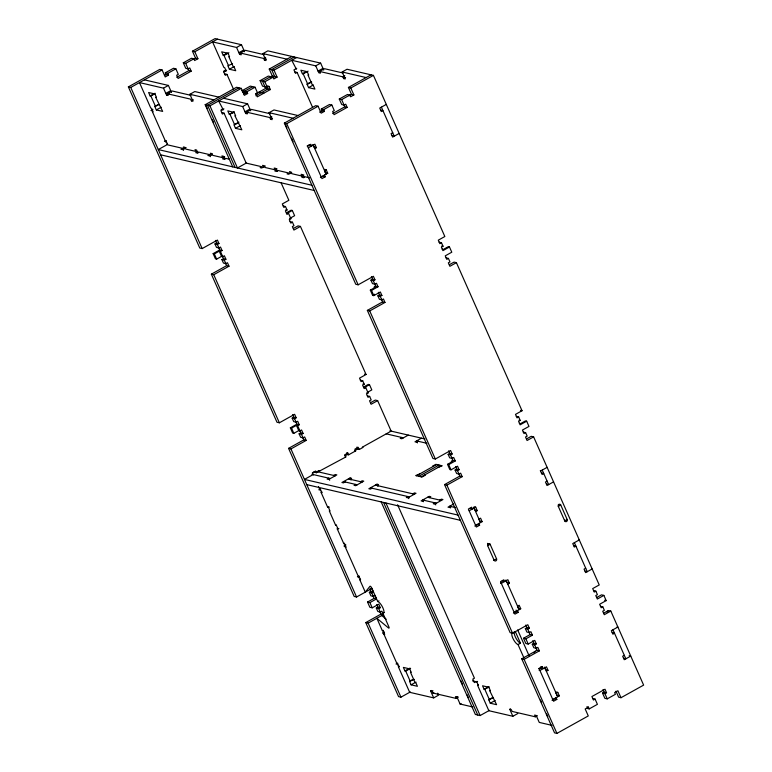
<?xml version="1.0" encoding="UTF-8"?>
<svg xmlns="http://www.w3.org/2000/svg" width="772" height="772" viewBox="0 0 772 772"><rect width="100%" height="100%" fill="white"/><g stroke="black" fill="none" stroke-linecap="round" stroke-linejoin="round"><path stroke-width="1.16" d="M370.193 589.412L371.535 587.733M534.031 652.89L535.372 651.221M607.101 612.196L608.442 610.517L610.816 611.067L643.626 685.111L620.997 697.714L618.623 697.164L615.969 691.191M410.357 691.934L400.948 697.174L398.574 696.624L365.764 622.579L368.138 623.129L383.404 614.628L381.86 611.144L380.229 612.051L377.846 611.501L376.302 608.018L378.685 608.568L380.316 607.661L378.772 604.177L372.229 607.825L369.856 607.265L367.54 602.044L369.913 602.594L376.456 598.947L374.912 595.463L373.281 596.38L370.898 595.83L369.354 592.336L371.737 592.896L373.368 591.979L371.824 588.496L356.558 596.997L354.184 596.447L288.564 448.368L290.938 448.928L306.204 440.416L304.66 436.933L303.029 437.849L300.655 437.299L299.111 433.816L301.485 434.366L303.116 433.449L301.572 429.965L299.941 430.882L298.754 430.602L293.842 433.333L292.656 433.063L290.34 427.833L291.526 428.113L296.438 425.372L297.625 425.652L299.256 424.745L297.712 421.261L296.081 422.168L293.707 421.618L292.163 418.135L294.537 418.685L296.168 417.777L294.624 414.294L279.358 422.795L276.984 422.245L211.364 274.166L213.738 274.716L229.004 266.215L227.46 262.731L225.829 263.638L223.455 263.088L221.911 259.604L224.285 260.154L225.916 259.247L224.372 255.764L222.741 256.671L221.554 256.391L216.642 259.131L215.456 258.852L213.14 253.621L214.326 253.901L219.238 251.17L220.425 251.44L222.056 250.533L220.512 247.05L218.881 247.957L216.507 247.407L214.963 243.923L217.337 244.473L218.968 243.566L217.424 240.082L202.158 248.584L199.784 248.034L128.374 86.889L159.727 69.422L162.11 69.982L165.198 76.949L168.47 75.125L167.698 73.379L165.314 72.829L166.086 74.575L168.47 75.125M192.45 51.203L194.824 51.753L197.912 58.72L195.538 58.17L192.45 51.203L215.079 38.6L241.472 44.728L244.56 51.695M128.374 86.889L130.748 87.439L162.11 69.982M194.824 51.753L217.453 39.15M165.314 72.829L173.497 68.274L175.871 68.824L178.313 74.344L176.682 75.251L178.1 78.445L191.186 71.159L189.767 67.965L188.136 68.872L185.753 68.322L183.311 62.812L191.495 58.257L193.869 58.807L194.64 60.544L197.912 58.72M167.698 73.379L175.871 68.824M183.311 62.812L185.685 63.362L193.869 58.807M164.455 75.482L166.086 74.575M193.077 59.541L195.538 58.17M176.73 77.335L188.812 70.609L191.186 71.159M153.136 111.805L151.592 108.321L150.801 108.128L139.481 82.585L163.49 88.162L168.402 85.431L171.49 92.399M224.092 70.609L226.206 71.101L224.662 67.618L223.87 67.434L212.541 41.881L236.56 47.459L241.472 44.728M157.739 104.818L154.786 106.459L156.33 109.942L162.67 111.409L155.703 97.291L156.494 97.475L154.95 93.991L148.61 92.515L150.154 95.998L155.066 93.267M232.575 63.758L227.856 65.755L229.4 69.239L235.74 70.715L234.196 67.232L233.405 67.048L228.773 56.597L229.564 56.781L228.02 53.297L221.68 51.821L223.224 55.304L227.151 53.123M150.154 95.998L154.873 94.001M223.224 55.304L224.015 55.487L228.927 52.757M165.806 93.383L170.718 90.652M238.876 52.689L243.788 49.958M163.49 88.162L166.578 95.13L168.161 95.496L167.389 93.759L172.301 91.019L190.877 95.332M236.56 47.459L239.648 54.436L241.231 54.802L240.459 53.056L245.371 50.325L263.947 54.638M166.578 95.13L169.522 93.489M239.648 54.436L241.617 53.336M154.786 106.459L159.505 104.452M150.945 110.521L152.914 109.421M223.774 71.835L226.582 70.271M156.33 109.942L161.242 107.202M229.4 69.239L234.312 66.508M167.389 93.759L190.616 99.154L191.388 100.891L192.971 101.257L189.883 94.29L194.795 91.559L218.814 97.137M240.459 53.056L263.686 58.45L264.458 60.197L266.041 60.563L262.953 53.596L267.865 50.855L320.641 63.121L323.729 70.088M233.472 89.118L226.958 74.401L225.318 75.318L223.513 71.439M263.686 58.45L265.645 57.36M191.388 100.891L193.357 99.8M264.458 60.197L266.417 59.097M232.71 166.858L205.178 104.731L236.531 87.265L241.279 88.365L244.367 95.332L247.638 93.518L246.866 91.771L242.119 90.671L242.89 92.408L247.638 93.518M269.245 69.046L274.002 70.146L277.09 77.113L272.333 76.013L269.245 69.046L291.874 56.443M238.905 87.815L207.552 105.281L235.084 167.418M294.248 56.993L271.619 69.596L274.707 76.563L273.076 77.47M205.178 104.731L209.926 105.832L241.279 88.365M274.002 70.146L296.631 57.543M242.119 90.671L250.302 86.117L255.049 87.217L257.491 92.736L255.86 93.644L257.269 96.838L270.364 89.552L268.945 86.358L267.363 85.991M268.945 86.358L267.305 87.265L262.557 86.165L260.116 80.645L268.289 76.09L273.047 77.19L273.819 78.937L277.09 77.113M252.676 86.667L244.492 91.221L245.264 92.958L243.634 93.875M270.663 76.64L262.49 81.195L264.931 86.715M270.702 76.92L272.333 76.013M246.866 91.771L255.049 87.217M260.116 80.645L264.864 81.755L273.047 77.19M164.426 141.382L166.057 140.475M223.948 108.881L220.879 110.599L222.423 114.082L224.054 113.166L246.191 163.104L237.467 167.968L209.926 105.832M296.747 68.332L293.949 69.895L295.493 73.379L297.123 72.471L312.515 107.211M255.542 94.049L265.607 88.442L270.364 89.552M255.831 95.767L267.981 89.002L267.044 86.869M221.197 109.373L223.301 109.865L218.65 100.968L242.669 106.555L247.58 103.815L250.668 110.782M296.371 69.171L291.719 60.274L315.738 65.852L320.641 63.121M238.683 122.844L233.964 124.842L235.508 128.326L241.848 129.802L234.881 115.684L235.672 115.868L234.128 112.384L227.788 110.907L229.332 114.391L234.244 111.66M310.962 81.957L307.034 84.148L308.578 87.632L314.908 89.108L313.364 85.624L312.573 85.431L307.941 74.981L308.732 75.164L307.188 71.68L300.858 70.213L302.402 73.697L306.33 71.506M229.332 114.391L234.051 112.394M302.402 73.697L303.193 73.88L308.105 71.149M244.985 111.776L249.896 109.045M318.054 71.082L322.957 68.351M242.669 106.555L245.757 113.523L247.339 113.889L246.567 112.143L251.479 109.412L270.055 113.725M315.738 65.852L318.826 72.819L320.409 73.186L319.637 71.449L324.539 68.718L343.125 73.031M183.504 150.424L182.578 148.33L180.947 149.247L182.53 149.614L186.129 147.606M245.757 113.523L247.715 112.422M234.949 124.302L238.876 122.111M307.034 84.148L311.753 82.15M235.508 128.326L240.42 125.595M308.578 87.632L313.49 84.901M197.767 151.534L195.721 152.673L197.314 153.049L198.944 152.132L209.501 154.583L210.428 156.677M246.567 112.143L269.795 117.537L270.567 119.284L272.149 119.65L269.061 112.683L273.973 109.952L297.982 115.53M319.637 71.449L342.865 76.843L343.637 78.58L345.219 78.956L342.131 71.979L347.033 69.248L373.426 75.376L444.836 236.521L438.293 240.169L439.837 243.653L441.478 242.736L443.022 246.229L441.381 247.137L442.925 250.62L449.468 246.972L451.784 252.203L445.241 255.85L446.785 259.334L448.426 258.417L449.97 261.901L448.329 262.818L449.873 266.301L456.416 262.654L522.036 410.733L515.493 414.381L517.037 417.864L518.668 416.948L520.212 420.431L518.581 421.348L520.125 424.832L526.668 421.184L528.984 426.414L522.441 430.052L523.985 433.536L525.616 432.629L527.16 436.112L525.529 437.02L527.073 440.503L533.616 436.865L599.236 584.944L592.693 588.582L594.237 592.066L595.868 591.159L597.412 594.643L595.781 595.55L597.325 599.033L603.868 595.395L606.184 600.616L599.641 604.264L601.185 607.747L602.816 606.84L604.36 610.324L602.729 611.231L604.273 614.715L610.816 611.067M269.795 117.537L271.754 116.447M342.865 76.843L344.823 75.752M270.567 119.284L272.526 118.184M343.637 78.58L345.595 77.489M209.501 154.583L207.871 155.5L209.453 155.867L212.512 154.159M592.722 698.554L595.096 699.104L597.412 704.334L589.229 708.889L588.457 707.142L585.186 708.966L588.274 715.933L556.921 733.4L554.547 732.85L521.737 658.806L524.111 659.365L539.387 650.854L537.843 647.37L536.202 648.287L533.828 647.737L532.284 644.253L534.658 644.803L536.299 643.887L534.755 640.403L528.202 644.051L525.828 643.501L523.512 638.27L525.886 638.82L532.439 635.182L530.895 631.699L529.254 632.606L526.88 632.056L525.336 628.572L527.71 629.122L529.351 628.215L527.807 624.722L512.531 633.233L510.157 632.683L444.537 484.604L446.911 485.154L462.187 476.652L460.643 473.168L459.002 474.076L456.628 473.525L455.084 470.042L457.458 470.592L459.099 469.685L457.555 466.201L451.012 469.839L449.825 469.569L447.509 464.339L448.696 464.619L455.239 460.971L453.695 457.487L452.054 458.394L449.68 457.844L448.136 454.361L450.51 454.911L452.151 454.004L450.607 450.52L435.34 459.022L432.957 458.471L367.347 310.392L369.72 310.942L384.987 302.441L383.443 298.957L381.802 299.864L379.428 299.314L377.884 295.83L380.258 296.38L381.899 295.473L380.355 291.99L373.812 295.637L372.625 295.358L370.309 290.127L371.496 290.407L378.039 286.759L376.495 283.276L374.854 284.192L372.48 283.633L370.936 280.149L373.31 280.709L374.951 279.792L373.407 276.308L358.14 284.81L355.767 284.26L284.357 123.115L315.709 105.658L318.083 106.208L321.171 113.175L324.443 111.351L323.671 109.614L321.297 109.055L322.069 110.801L324.443 111.351M348.423 87.429L350.797 87.989L353.885 94.956L351.511 94.396L348.423 87.429L371.052 74.826M211.2 155.201L210.312 153.213L211.895 153.58L212.667 155.326L222.693 157.652L224.662 156.562M224.691 157.787L222.645 158.926L224.227 159.302L225.868 158.385L229.342 159.196M284.357 123.115L286.73 123.674L318.083 106.208M350.797 87.989L373.426 75.376M321.297 109.055L329.47 104.5L331.854 105.06L334.295 110.57L332.655 111.486L334.073 114.681L347.159 107.385L345.74 104.191L344.109 105.108L341.735 104.558L339.284 99.038L347.468 94.483L349.841 95.033L350.613 96.78L353.885 94.956M323.671 109.614L331.854 105.06M339.284 99.038L341.668 99.588L349.841 95.033M319.618 112.172L322.069 110.801M349.06 95.767L351.511 94.396M332.703 113.561L344.785 106.835L347.159 107.385M265.307 165.999L261.708 168.006L260.125 167.63L261.756 166.723L245.544 162.96M307.111 146.014L309.08 144.924M308.317 147.848L314.86 144.2L316.404 147.684L314.773 148.6M386.299 104.413L379.747 108.061L381.291 111.544L382.931 110.637L380.557 110.078M263.455 167.341L262.567 165.353L264.149 165.719L264.921 167.456L274.957 169.792L276.916 168.692M276.945 169.927L274.9 171.066L276.482 171.432L278.123 170.525L288.68 172.976L287.039 173.883L288.622 174.26L291.691 172.552M290.368 173.594L289.49 171.606L291.073 171.973L291.845 173.71L301.871 176.045L303.84 174.945M303.869 176.18L301.823 177.319L303.406 177.685L305.036 176.778L309.485 177.811M324.549 170.66L326.189 169.753L327.733 173.237L321.191 176.885M392.707 132.697L391.076 133.614L392.62 137.098L399.163 133.45M320.399 177.618L322.85 176.248L325.234 176.798L324.462 175.061M325.234 176.798L321.963 178.621L307.546 146.101L310.817 144.277L311.589 146.024L309.215 145.474M214.963 243.923L216.594 243.016L218.968 243.566M354.647 450.52L357.793 448.764L359.771 449.227L363.043 447.403L362.251 447.22L391.153 431.123L377.643 400.629L371.091 404.277L369.547 400.793L371.187 399.886L369.643 396.403L368.003 397.31L366.459 393.826L368.099 392.919L365.783 387.689L364.143 388.596L362.599 385.112L364.239 384.205L362.695 380.721L361.055 381.629L359.52 378.145L366.063 374.507L300.443 226.428L293.9 230.066L292.356 226.582L293.987 225.675L292.443 222.191L290.812 223.098L289.268 219.615L290.899 218.708L288.583 213.477L286.952 214.394L285.408 210.91L287.039 209.994L285.495 206.51L283.864 207.427L282.32 203.943L288.863 200.295L281.085 182.752M213.14 253.621L219.682 249.983L222.056 250.533M286.441 212.802L291.121 210.196L292.308 210.466L294.624 215.697L289.712 218.428L290.899 218.708M292.308 210.466L287.396 213.207L288.583 213.477M221.911 259.604L223.542 258.688L225.916 259.247M211.364 274.166L226.63 265.664L229.004 266.215M293.389 228.473L298.069 225.878L300.443 226.428M370.936 280.149L372.577 279.242L374.951 279.792M378.039 286.759L375.665 286.209L374.024 287.126L375.211 287.396L370.309 290.127M372.625 295.358L374.584 294.267M377.884 295.83L379.525 294.923L381.899 295.473M367.347 310.392L382.613 301.891L384.987 302.441M449.372 264.709L454.042 262.104L456.416 262.654M292.163 418.135L293.794 417.218L296.168 417.777M290.34 427.833L296.882 424.185L299.256 424.745M363.641 387.004L368.312 384.408L369.498 384.678L371.815 389.908L366.912 392.639L368.099 392.919M369.498 384.678L364.596 387.409L365.783 387.689M299.111 433.816L300.742 432.899L303.116 433.449M288.564 448.368L303.83 439.866L306.204 440.416M370.589 402.685L375.26 400.079L377.643 400.629M359.173 449.478L358.208 447.297L354.937 449.121L355.709 450.858L348.616 454.814L347.844 453.067L344.573 454.891L345.538 457.072M312.757 472.908L314.725 471.817M345.209 455.769L347.303 454.602M313.171 474.548L304.448 479.412L458.047 515.088M314.069 472.175L316.443 472.725L346.136 456.812M333.649 475.436L335.289 474.519L336.872 474.896L328.689 479.451L327.106 479.084L328.747 478.167L329.673 480.261M401.816 437.473L400.176 438.38L401.758 438.747L408.301 435.109M318.817 489.805L320.457 488.888M329.326 507.088L327.714 507.358L321.152 492.555L321.972 492.102M350.015 479.238L351.656 478.322L350.063 477.955L341.89 482.51L343.472 482.876L345.103 481.969M421.502 438.168L414.96 441.816L416.542 442.182L418.173 441.275M355.66 484.42L354.03 485.327L355.612 485.704L363.795 481.139L362.203 480.773L360.572 481.689M327.714 507.358L328.534 506.905M376.939 485.492L378.57 484.575L376.987 484.208L368.804 488.763L370.396 489.13L372.027 488.222M448.136 454.361L449.777 453.453L452.151 454.004M416.494 475.745L436.672 464.503M418.878 476.295L439.046 465.053M421.251 476.845L441.42 465.603M328.505 507.542L330.049 511.025L329.258 510.842L335.685 525.365L336.505 524.902M455.239 460.971L452.865 460.421L451.224 461.328L452.411 461.608L447.509 464.339M345.335 547.136L346.126 547.319L344.582 543.835L343.791 543.652L337.229 528.849L338.049 528.395M337.229 528.849L338.84 528.579M455.084 470.042L456.725 469.125L459.099 469.685M412.827 493.829L414.467 492.912L416.05 493.279L407.867 497.834L406.284 497.467L407.925 496.56L408.851 498.644M444.537 484.604L459.813 476.102L462.187 476.652M526.562 438.911L531.242 436.315L533.616 436.865M343.791 543.652L344.611 543.198M424.282 500.362L422.651 501.269L421.068 500.903L429.242 496.348L430.824 496.714L429.193 497.622M343.945 546.036L345.904 544.945M439.75 500.082L441.381 499.166L442.964 499.532L434.79 504.087L433.208 503.72L434.839 502.813L435.765 504.898M453.608 504.019L447.982 507.156L449.565 507.522L451.205 506.615M469.154 510.784L475.697 507.136L477.241 510.62L475.6 511.527M540.583 470.997L547.126 467.349M357.417 576.906L359.057 575.999M383.935 634.246L384.726 634.43L383.182 630.946L382.391 630.763L376.861 618.276L388.432 627.916A1.978 0.627 60.9 0 0 389.098 627.375L382.883 613.161A6.581 2.084 60.9 0 0 382.951 607.969A6.581 2.084 60.9 0 0 377.74 601.542L371.795 588.129A1.978 0.627 60.9 0 0 369.981 586.276L365.281 592.143L359.752 579.656L360.572 579.203M478.949 519.083L480.58 518.166L482.124 521.65L475.581 525.298M547.107 481.12L545.466 482.027L547.01 485.511L553.563 481.863M474.799 526.031L477.25 524.661L479.624 525.221L478.852 523.474M479.624 525.221L476.353 527.035L468.382 509.037L471.653 507.214L472.425 508.96L470.042 508.41M369.354 592.336L370.994 591.429L373.368 591.979M367.54 602.044L374.082 598.396L376.456 598.947M377.74 601.542L378.965 600.867M496.57 558.86L494.119 560.221L487.682 545.707L490.143 544.337L496.57 558.86A1.476 1.351 -76.9 0 1 495.923 560.848A1.476 1.351 -76.9 0 1 494.119 560.221L493.53 560.086M558.301 506.374L560.752 505.013L567.188 519.527A1.476 1.351 -76.9 0 1 566.542 521.515A1.476 1.351 -76.9 0 1 564.737 520.897L558.301 506.374A1.476 1.351 -76.9 0 1 558.947 504.386A1.476 1.351 -76.9 0 1 560.752 505.013L558.378 504.454M376.302 608.018L377.942 607.11L380.316 607.661M365.764 622.579L381.03 614.078L383.404 614.628M382.883 613.161L384.109 612.476M564.737 520.897L567.188 519.527L566.59 519.392M382.391 630.763L383.211 630.299M382.545 633.146L384.504 632.046M507.764 584.114L509.404 583.207L507.86 579.724L501.317 583.371L500.526 583.178M396.017 664.016L397.657 663.1M437.714 693.169L438.592 695.157L433.69 697.888L409.671 692.31L398.352 666.757L399.163 666.304M517.549 606.184L519.18 605.277L520.724 608.761L514.181 612.399M585.707 568.221L584.066 569.128L585.61 572.612L592.153 568.974M414.265 679.341L409.546 681.348L411.09 684.832L417.42 686.298L415.876 682.815L415.085 682.631L410.453 672.18L411.244 672.364L409.7 668.88L403.37 667.404L404.914 670.887L409.826 668.156M404.914 670.887L405.705 671.071L410.617 668.34M513.399 613.132L515.85 611.771L518.224 612.321L517.452 610.575L515.87 610.208M518.224 612.321L514.953 614.145L500.546 581.625L503.817 579.801L504.589 581.548L502.215 580.998M410.53 680.798L412.489 679.707M411.09 684.832L416.002 682.091M518.012 644.543L520.463 643.182L515.32 631.564L512.859 632.934A6.581 2.084 60.9 0 0 512.801 638.126A6.581 2.084 60.9 0 0 518.012 644.543L523.956 657.956M525.336 628.572L526.967 627.655L529.351 628.215M523.512 638.27L530.055 634.623L532.439 635.182M596.814 597.441L601.494 594.845L603.868 595.395M433.69 697.888L430.602 690.921L431.423 690.467M430.602 690.921L433.005 690.834M432.185 691.287L432.957 693.034L433.777 692.581M532.284 644.253L533.915 643.337L536.299 643.887M476.392 681.435L474.346 682.583L472.802 679.09L474.433 678.183L397.58 504.753M472.551 680.875L476.768 681.85L477.588 681.396M521.737 658.806L537.003 650.304L539.387 650.854M603.53 613.257L608.442 610.517M517.771 713.55L512.869 716.281L488.85 710.703L477.521 685.15L478.341 684.696M458.221 697.29L456.184 698.428L455.412 696.682L457.806 696.595M492.652 697.55L488.724 699.731L490.268 703.215L496.599 704.691L489.631 690.564L490.423 690.757L488.879 687.263L482.548 685.797L484.092 689.28L488.994 686.549M484.092 689.28L488.811 687.283M456.995 697.048L460.083 704.016L461.058 703.475M538.586 668.706L540.834 667.462M540.815 668.098L543.189 668.649L542.417 666.912L539.145 668.726L553.553 701.246L556.824 699.422L556.052 697.685M488.724 699.731L493.443 697.734M546.364 671.225L548.004 670.308L546.46 666.825L539.918 670.472L539.126 670.289M490.268 703.215L495.17 700.484M381.194 501.925L475.369 714.457L480.126 715.557L489.525 710.327M512.869 716.281L509.781 709.314L510.591 708.86M556.149 693.285L557.78 692.378L559.324 695.861L552.781 699.509M624.307 655.322L622.666 656.239L624.21 659.722L630.753 656.075L629.17 655.708M551.999 700.243L554.45 698.872L556.824 699.422M509.781 709.314L511.363 709.68L512.135 711.417L535.353 716.821L537.399 715.673M620.997 697.714L617.909 690.747L614.637 692.571L615.409 694.308L607.226 698.863L604.852 698.313L602.536 693.092L604.167 692.175L606.551 692.725L605.007 689.242L591.912 696.537L593.456 700.021L595.096 699.104M602.536 693.092L604.91 693.642L606.551 692.725M262.953 53.596L286.972 59.174M342.131 71.979L366.15 77.567M294.75 71.921L297.123 72.471M224.575 73.851L226.958 74.401M259.064 92.09L263.812 93.19M392.147 135.689L394.251 136.181L381.387 107.144M144.383 79.844L168.402 85.431M223.562 98.237L247.58 103.815M189.883 94.29L213.902 99.868M269.061 112.683L293.08 118.261M221.68 112.615L224.054 113.166M316.404 147.684L314.03 147.134L312.872 144.518M324.597 169.386L326.189 169.753M327.733 173.237L325.35 172.687L324.578 170.94M166.752 144.132L167.543 144.316L165.999 140.832M182.578 148.33L167.013 144.721L158.289 149.575L311.888 185.251M160.605 154.805L314.204 190.481M283.121 205.96L285.495 206.51M439.094 242.186L441.478 242.736M449.468 246.972L448.281 246.702L443.369 249.433L442.182 249.153M285.852 209.723L287.039 209.994M441.825 245.95L443.022 246.229M290.069 221.641L292.443 222.191M446.042 257.867L448.426 258.417M364.471 374.13L366.063 374.507M520.453 410.366L522.036 410.733M360.321 380.171L362.695 380.721M516.294 416.397L518.668 416.948M526.668 421.184L525.481 420.904L520.569 423.645L519.382 423.365M363.052 383.925L364.239 384.205M519.025 420.161L520.212 420.431M367.269 395.843L369.643 396.403M523.242 432.079L525.616 432.629M389.899 430.834L424.928 438.969M386.164 433.835L403.399 437.84M426.887 443.292L416.59 440.899L417.478 442.896M541.384 473.014L543.758 473.564L542.127 474.481L540.303 470.573M546.537 484.112L548.651 484.604L542.214 470.08M433.401 466.327L432.609 466.143L435.881 464.319L442.221 465.796L438.149 467.427M354.522 450.587L355.709 450.858M347.844 453.067L346.657 452.788L347.429 454.534L348.616 454.814M419.775 473.921L415.703 475.562L422.043 477.028L425.314 475.205L424.523 475.021M318.132 470.544L319.714 470.91M474.114 506.77L475.697 507.136M316.858 471.538L335.231 475.803M348.433 478.872L362.155 482.056M375.356 485.125L414.41 494.196M427.611 497.255L441.333 500.449M477.241 510.62L474.857 510.07L473.699 507.455M311.927 474.259L330.329 478.534M343.521 481.603L357.243 484.787M370.444 487.856L409.507 496.927M436.421 503.18L422.699 499.995L423.471 501.732M455.364 507.58L449.622 506.239L450.394 507.986M578.498 539.753L579.289 539.937L572.747 543.584L574.291 547.068L575.931 546.151L573.548 545.601M482.124 521.65L479.75 521.1L478.592 518.485M306.764 484.633L460.363 520.309M321.152 492.555L321.943 492.739L320.399 489.255M488.029 543.845L490.143 544.337A1.476 1.351 -76.9 0 0 488.338 543.72A1.476 1.351 -76.9 0 0 487.682 545.707M585.137 571.212L587.251 571.705L574.387 542.668M335.685 525.365L336.486 525.549L338.03 529.032M593.494 590.609L595.868 591.159M604.601 600.249L606.184 600.616M509.404 583.207L507.03 582.657L505.872 580.042M600.442 606.281L602.816 606.84M617.098 626.854L617.889 627.038L611.347 630.685L612.891 634.169L614.531 633.262L612.148 632.702M520.724 608.761L518.35 608.201L517.578 606.464M359.752 579.656L360.543 579.84L358.999 576.356M623.737 658.323L625.851 658.806L612.987 629.778M540.834 666.535L542.417 666.912M548.004 670.308L545.63 669.758L544.472 667.143M556.197 692.011L557.78 692.378M559.324 695.861L556.95 695.311L556.178 693.565M586.874 706.776L588.457 707.142M586.855 708.339L589.229 708.889M398.352 666.757L399.143 666.94L397.599 663.457M477.521 685.15L478.312 685.333L476.768 681.85M432.957 693.034L456.184 698.428M460.083 704.016L472.84 706.988M552.019 725.371L539.252 722.409L536.164 715.441L534.581 715.075L535.353 716.821M381.773 615.545L386.222 619.25M341.668 99.588L344.785 106.835M603.009 689.56L604.167 692.175M604.91 693.642L607.226 698.863M303.193 73.88L307.825 84.331M313.229 145.117L326.093 174.144M373.31 280.709L374.854 284.192M380.258 296.38L381.802 299.864M450.51 454.911L452.054 458.394M457.458 470.592L459.002 474.076M474.056 508.044L480.493 522.567M506.22 580.631L519.093 609.668M527.71 629.122L529.254 632.606M534.658 644.803L536.202 648.287M544.82 667.741L557.693 696.769M371.419 276.627L372.577 279.242M374.507 283.594L375.665 286.209M378.367 292.308L379.525 294.923M381.455 299.275L382.613 301.891M448.619 450.838L449.777 453.453M451.707 457.806L452.865 460.421M455.567 466.52L456.725 469.125M458.655 473.487L459.813 476.102M525.809 625.05L526.967 627.655M528.897 632.017L530.055 634.623M532.757 640.721L533.915 643.337M535.845 647.689L537.003 650.304M371.496 290.407L373.812 295.637M448.696 464.619L451.012 469.839M525.886 638.82L528.202 644.051M517.665 629.962L528.859 655.225A1.978 0.627 60.9 0 0 529.322 656.075M286.73 123.674L358.14 284.81M369.72 310.942L435.34 459.022M446.911 485.154L512.531 633.233M524.111 659.365L556.921 733.4M285.322 124.273L286.866 127.756M291.498 138.207L293.042 141.691M540.468 700.03L541.626 702.645M546.644 713.965L547.802 716.58M264.864 81.755L267.305 87.265M264.661 86.319L265.607 88.442M304.004 177.656L302.682 174.665L301.099 174.298L301.871 176.045M277.09 171.403L275.768 168.412L274.185 168.045L274.957 169.792M224.015 55.487L228.647 65.938M230.124 114.574L234.756 125.025M484.884 689.464L489.516 699.914M385.942 503.026L480.126 715.557M376.987 484.208L377.913 486.302M383.568 502.476L477.752 715.007M206.153 105.88L207.311 108.495M212.329 119.814L213.487 122.43M460.903 680.769L462.447 684.253M467.079 694.703L468.237 697.319M357.021 447.017L357.986 449.198M185.685 63.362L188.136 68.872M187.866 68.476L188.812 70.609M224.835 159.264L223.513 156.272L221.921 155.905L222.693 157.652M350.063 477.955L350.99 480.049M197.912 153.01L196.59 150.029L195.007 149.652L195.779 151.399L185.753 149.073L184.981 147.327L183.389 146.96L184.276 148.948M217.337 244.473L218.881 247.957M220.425 251.44L222.741 256.671M224.285 260.154L225.829 263.638M294.537 418.685L296.081 422.168M297.625 425.652L299.941 430.882M301.485 434.366L303.029 437.849M371.737 592.896L373.281 596.38M378.685 608.568L380.229 612.051M215.436 240.401L216.594 243.016M218.524 247.368L219.682 249.983M222.384 256.082L223.542 258.688M225.472 263.049L226.63 265.664M292.636 414.612L293.794 417.218M295.724 421.58L296.882 424.185M299.584 430.284L300.742 432.899M302.672 437.251L303.83 439.866M369.836 588.814L370.994 591.429M372.924 595.781L374.082 598.396M376.784 604.495L377.942 607.11M379.872 611.463L381.03 614.078M150.955 96.191L155.587 106.642M405.705 671.071L410.337 681.531M219.238 251.17L221.554 256.391M296.438 425.372L298.754 430.602M316.443 472.725L315.671 470.988L312.399 472.811L313.335 474.925M151.573 109.875L165.98 142.395M318.498 486.572L320.38 490.809M344.563 545.399L358.98 577.919M369.913 602.594L372.229 607.825M383.163 632.5L397.58 665.02M214.326 253.901L216.642 259.131M291.526 428.113L293.842 433.333M130.748 87.439L202.158 248.584M213.738 274.716L279.358 422.795M290.938 448.928L356.558 596.997M368.138 623.129L400.948 697.174M487.47 543.353A1.476 1.351 -76.9 0 1 487.769 543.787M494.244 559.43A1.476 1.351 -76.9 0 1 493.549 560.298M564.863 520.096A1.476 1.351 -76.9 0 1 564.573 520.617M520.463 643.182A6.581 2.084 60.9 0 1 515.252 636.755A6.581 2.084 60.9 0 1 515.32 631.564"/></g></svg>
